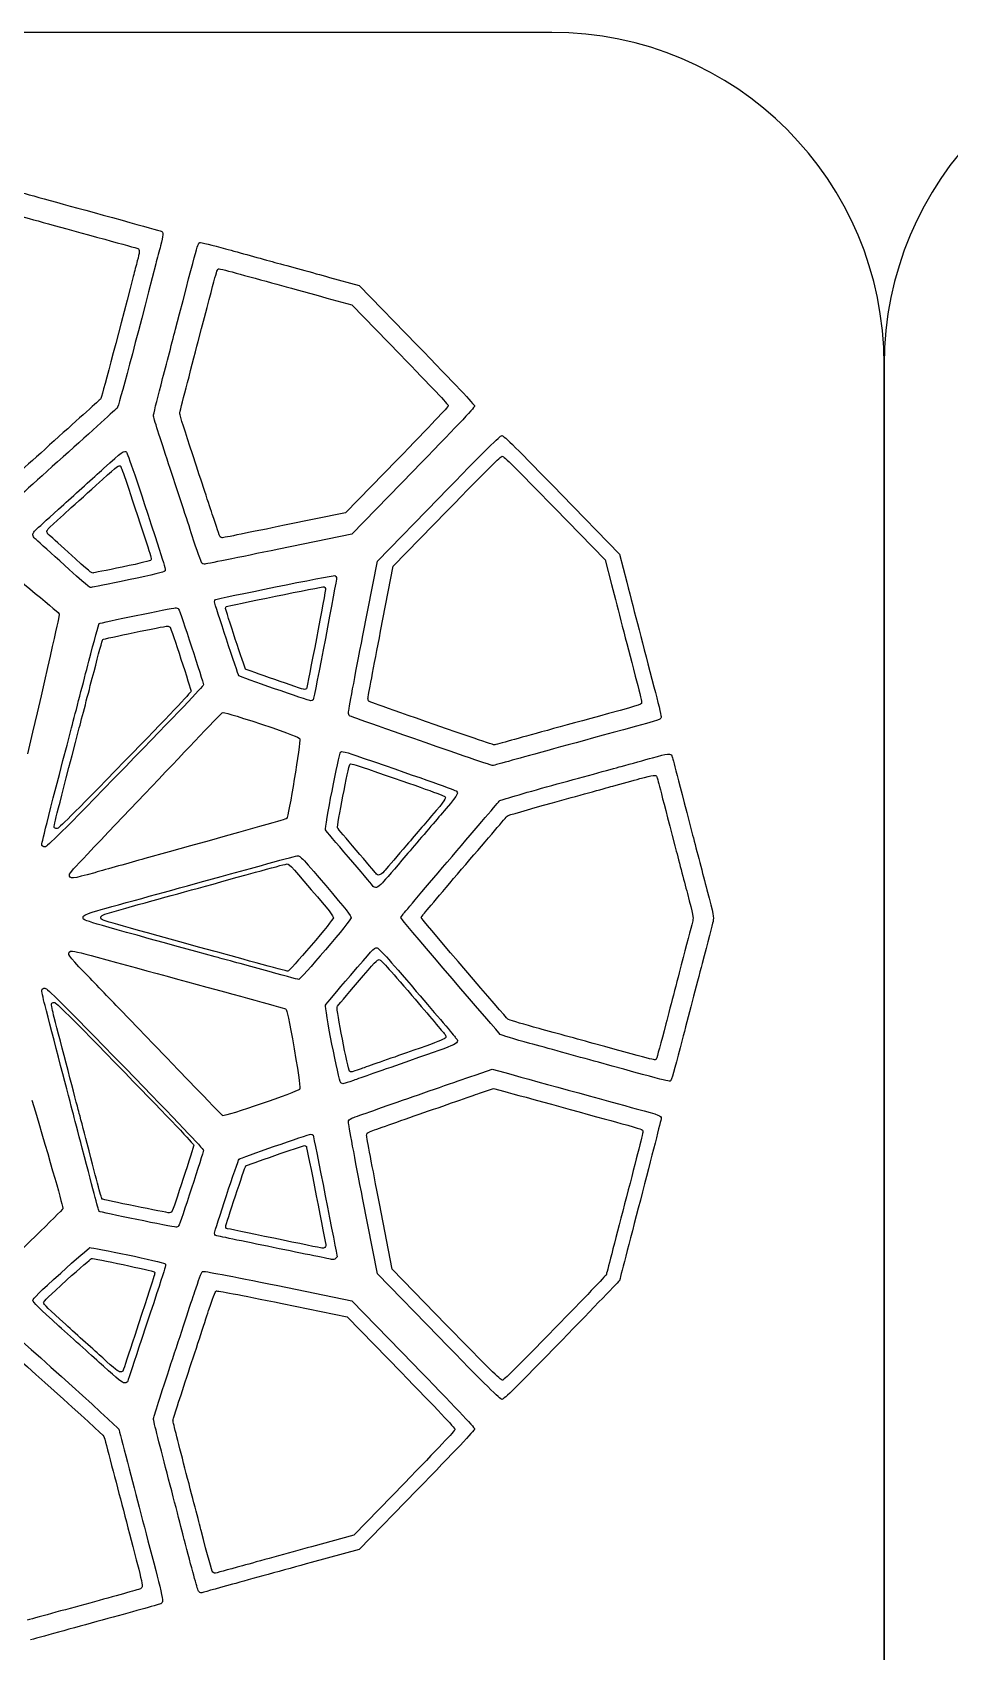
# Model space of a CAD drawing. Extents: x 0 to 3056, y 2 to 1701.
# Drawn here: x 260.9 to 528.6, y 1228.2 to 1700.7 of the extents above; entities that cross this region are included whole.
import ezdxf

# ---------------------------------------------------------------- set-up
doc = ezdxf.new("R2010")
doc.units = 0
doc.layers.add('K0102_Printing_Least_6', color=7, linetype='CONTINUOUS')

msp = doc.modelspace()

# ---------------------------------------------------------------- linework, layer by layer
at = {"layer": 'K0102_Printing_Least_6', "color": 1}
for points in [[(412.53559, 1700.664957), (97.097598, 1700.664957)], [(346.907591, 1623.146959), (354.133591, 1621.150959), (368.225591, 1606.68396)], [(509.507387, 1603.68896), (509.507387, 948.094976)], [(509.507587, 1173.147971), (509.507587, 1603.68896)], [(367.317591, 1575.882961), (352.321591, 1560.494961), (334.507592, 1556.836961)], [(362.568591, 1525.941962), (366.270591, 1544.929961), (381.87059, 1560.954961)], [(413.37659, 1561.849961), (428.071589, 1546.720961), (429.930589, 1539.557962)], [(374.987591, 1441.590964), (374.415591, 1442.382964), (374.993591, 1443.214964)], [(391.39159, 1391.104965), (395.52159, 1392.547965), (398.80059, 1391.643965)], [(381.70459, 1323.589967), (365.952591, 1339.769967), (362.214591, 1358.939966)], [(333.831592, 1329.774967), (352.785591, 1325.900967), (368.539591, 1309.728967)], [(369.503591, 1277.380968), (354.717591, 1262.193968), (342.401591, 1258.814969)]]:
    msp.add_lwpolyline(points, dxfattribs=at)
at = {"layer": 'K0102_Printing_Least_6', "color": 4}
for points in [[(298.335893, 1638.395959)], [(389.99989, 1591.60996)], [(261.066793, 1554.043861)], [(268.693893, 1531.124962)], [(342.855791, 1505.926962)], [(308.315792, 1493.829463)], [(433.433789, 1497.203963)], [(350.867891, 1490.668863)], [(288.078893, 1486.371863)], [(275.878793, 1441.898964)], [(323.713792, 1418.865965)], [(372.980791, 1420.832964)], [(426.148889, 1400.145965)], [(310.828892, 1374.492966)], [(349.863791, 1343.388066)], [(292.808793, 1319.293867)], [(379.449791, 1320.107067)], [(300.683792, 1278.516968)]]:
    msp.add_lwpolyline(points, close=True, dxfattribs=at)
for points in [[(347.648891, 1629.176959), (356.292891, 1626.789959), (373.148891, 1609.48496)], [(372.062891, 1572.641961), (354.124891, 1554.234961), (332.816892, 1549.859961)], [(357.386791, 1524.664962), (361.617791, 1546.367961), (379.449791, 1564.684961)], [(415.46079, 1565.707961), (432.257789, 1548.414961), (434.382789, 1540.227961)], [(369.117891, 1441.473964), (368.460891, 1442.383964), (369.124891, 1443.340964)], [(390.41479, 1396.532065), (395.08979, 1398.165065), (398.80079, 1397.142065)], [(379.449791, 1320.107067), (361.617791, 1338.423067), (357.386791, 1360.122066)], [(332.542792, 1334.977967), (354.124791, 1330.566967), (372.062791, 1312.152967)], [(373.160791, 1275.320968), (356.324791, 1258.027969), (342.300791, 1254.180969)]]:
    msp.add_lwpolyline(points, dxfattribs=at)
at = {"layer": 'K0102_Printing_Least_6', "color": 1}
for points in [[(305.792592, 1596.94296)], [(398.07659, 1576.978961)], [(295.544593, 1546.701961)], [(317.317592, 1532.569962)], [(301.110592, 1527.126962)], [(353.580591, 1487.075963)], [(443.187589, 1483.447963)], [(326.062592, 1455.598964)], [(355.827591, 1423.440964)], [(300.901592, 1356.209966)], [(433.767589, 1358.804966)], [(346.618591, 1346.559966)], [(290.803593, 1320.432967)], [(369.503591, 1277.380968)]]:
    msp.add_lwpolyline(points, close=True, dxfattribs=at)
for points in [[(509.507587, 1603.68896), (509.507587, 1657.414959), (466.257588, 1700.664957), (412.53559, 1700.664957)], [(606.480385, 1700.664957), (552.757386, 1700.664957), (509.507387, 1657.414959), (509.507387, 1603.68896)], [(256.120594, 1647.423959), (260.218593, 1646.292959), (268.802593, 1643.930959), (282.050593, 1640.287959)], [(282.050593, 1640.287959), (287.138593, 1638.886959), (291.482593, 1637.685959), (291.709593, 1637.612959)], [(291.709593, 1637.612959), (292.278593, 1637.436959), (292.234593, 1636.478959), (291.548593, 1633.959959)], [(291.548593, 1633.959959), (291.236593, 1632.808959), (290.704593, 1630.785959), (290.365593, 1629.460959)], [(309.336592, 1610.50896), (314.887592, 1631.777959), (314.812592, 1631.506959), (315.230592, 1631.640959)], [(315.230592, 1631.640959), (315.455592, 1631.715959), (318.306592, 1631.032959), (321.568592, 1630.127959)], [(321.568592, 1630.127959), (324.831592, 1629.223959), (330.238592, 1627.730959), (333.589592, 1626.813959)], [(290.365593, 1629.460959), (285.530593, 1610.66096), (281.032593, 1593.82296), (280.796593, 1593.63296)], [(333.589592, 1626.813959), (336.940592, 1625.892959), (342.932591, 1624.243959), (346.907591, 1623.146959)], [(305.792592, 1596.94296), (306.808592, 1600.83196), (308.401592, 1606.93596), (309.336592, 1610.50896)], [(368.225591, 1606.68396), (377.489591, 1597.16896), (382.31259, 1592.05396), (382.31259, 1591.74096)], [(280.796593, 1593.63296), (280.633593, 1593.49996), (274.561593, 1588.03696), (267.308593, 1581.48896)], [(303.940592, 1589.36396), (303.940592, 1589.64496), (304.773592, 1593.05396), (305.792592, 1596.94296)], [(307.637592, 1577.671961), (305.603592, 1583.82196), (303.940592, 1589.08596), (303.940592, 1589.36396)], [(382.31259, 1591.74096), (382.31259, 1591.43096), (377.195591, 1586.01996), (367.317591, 1575.882961)], [(267.308593, 1581.48896), (260.052593, 1574.941961), (253.797594, 1569.341961), (253.404594, 1569.042961)], [(281.387593, 1570.220961), (285.749593, 1574.167961), (286.232593, 1574.511961), (286.697593, 1574.010961)], [(286.697593, 1574.010961), (286.958593, 1573.730961), (288.933593, 1567.881961), (294.234593, 1551.697961)], [(313.417592, 1560.112961), (312.268592, 1563.616961), (309.668592, 1571.519961), (307.637592, 1577.671961)], [(381.87059, 1560.954961), (394.21159, 1573.629961), (397.59759, 1576.978961), (398.07659, 1576.978961)], [(398.07659, 1576.978961), (398.55159, 1576.978961), (401.74959, 1573.817961), (413.37659, 1561.849961)], [(272.299593, 1562.018961), (275.086593, 1564.526961), (279.175593, 1568.217961), (281.387593, 1570.220961)], [(265.168593, 1555.001961), (265.168593, 1555.588961), (265.318593, 1555.740961), (272.299593, 1562.018961)], [(315.726592, 1553.444961), (315.602592, 1553.607961), (314.563592, 1556.608961), (313.417592, 1560.112961)], [(265.684593, 1554.087961), (265.402593, 1554.312961), (265.168593, 1554.724961), (265.168593, 1555.001961)], [(334.507592, 1556.836961), (324.713592, 1554.828961), (316.530592, 1553.173961), (316.324592, 1553.166961)], [(271.360593, 1549.011961), (268.524593, 1551.580961), (265.970593, 1553.863961), (265.684593, 1554.087961)], [(294.234593, 1551.697961), (295.347593, 1548.300961), (295.698593, 1546.953961), (295.544593, 1546.701961)], [(316.324592, 1553.166961), (316.118592, 1553.156961), (315.847592, 1553.281961), (315.726592, 1553.444961)], [(278.556593, 1542.916961), (278.129593, 1542.892961), (277.950593, 1543.043961), (271.360593, 1549.011961)], [(295.544593, 1546.701961), (295.393593, 1546.454961), (292.960593, 1545.861961), (287.124593, 1544.646961)], [(287.124593, 1544.646961), (282.608593, 1543.707961), (278.753593, 1542.929961), (278.556593, 1542.916961)], [(317.549592, 1533.129962), (317.981592, 1533.402962), (345.752591, 1539.010962), (346.066591, 1538.889962)], [(346.498591, 1538.443962), (346.620591, 1538.120962), (341.156591, 1509.599962), (340.890591, 1509.154962)], [(346.066591, 1538.889962), (346.239591, 1538.821962), (346.431591, 1538.620962), (346.498591, 1538.443962)], [(429.930589, 1539.557962), (431.940589, 1531.802962), (434.032589, 1523.768962), (436.899589, 1512.832962)], [(317.317592, 1532.569962), (317.317592, 1532.796962), (317.420592, 1533.046962), (317.549592, 1533.129962)], [(323.138592, 1514.894962), (322.901592, 1515.137962), (317.317592, 1532.091962), (317.317592, 1532.569962)], [(281.459593, 1523.528962), (281.661593, 1523.733962), (299.451593, 1527.414962), (300.272592, 1527.420962)], [(300.272592, 1527.420962), (300.610592, 1527.424962), (300.984592, 1527.292962), (301.110592, 1527.126962)], [(301.110592, 1527.126962), (301.441592, 1526.682962), (307.244592, 1508.961962), (307.238592, 1508.402962)], [(278.919593, 1514.208962), (280.230593, 1519.247962), (281.372593, 1523.441962), (281.459593, 1523.528962)], [(358.871591, 1506.287962), (358.871591, 1506.656962), (360.535591, 1515.502962), (362.568591, 1525.941962)], [(274.629593, 1497.755963), (275.675593, 1501.768962), (277.609593, 1509.173962), (278.919593, 1514.208962)], [(340.345591, 1508.917962), (339.880592, 1508.917962), (323.375592, 1514.650962), (323.138592, 1514.894962)], [(436.899589, 1512.832962), (437.900589, 1509.001962), (438.720589, 1505.593962), (438.720589, 1505.256962)], [(307.238592, 1508.402962), (307.235592, 1508.091962), (300.507592, 1501.016962), (287.954593, 1488.125963)], [(340.890591, 1509.154962), (340.813591, 1509.026962), (340.566591, 1508.917962), (340.345591, 1508.917962)], [(359.137591, 1505.453962), (358.990591, 1505.546962), (358.871591, 1505.922962), (358.871591, 1506.287962)], [(388.40859, 1495.191963), (368.843591, 1501.981962), (359.376591, 1505.300962), (359.137591, 1505.453962)], [(438.720589, 1505.256962), (438.720589, 1504.507962), (439.403589, 1504.743962), (429.100589, 1501.916962)], [(267.300593, 1468.702963), (267.170593, 1469.044963), (268.369593, 1473.797963), (274.629593, 1497.755963)], [(429.100589, 1501.916962), (414.53559, 1497.922963), (405.48259, 1495.426963), (400.72259, 1494.098963)], [(395.74559, 1492.768963), (395.58459, 1492.755963), (392.28359, 1493.848963), (388.40859, 1495.191963)], [(400.72259, 1494.098963), (398.14159, 1493.376963), (395.90359, 1492.778963), (395.74559, 1492.768963)], [(287.954593, 1488.125963), (272.120593, 1471.861963), (268.564593, 1468.321963), (268.058593, 1468.321963)], [(349.994591, 1468.521963), (349.758591, 1468.952963), (353.174591, 1486.624963), (353.580591, 1487.075963)], [(353.580591, 1487.075963), (353.851591, 1487.375963), (354.518591, 1487.199963), (358.998591, 1485.661963)], [(358.998591, 1485.661963), (373.874591, 1480.539963), (380.99159, 1478.000963), (381.27759, 1477.720963)], [(438.253589, 1482.925963), (442.074589, 1483.991963), (442.997589, 1484.090963), (443.187589, 1483.447963)], [(412.74159, 1475.895963), (419.90459, 1477.864963), (427.809589, 1480.037963), (430.306589, 1480.723963)], [(430.306589, 1480.723963), (432.806589, 1481.409963), (436.382589, 1482.401963), (438.253589, 1482.925963)], [(443.187589, 1483.447963), (443.310589, 1483.043963), (444.019589, 1480.326963), (448.455589, 1463.319963)], [(381.27759, 1477.720963), (381.78559, 1477.221963), (381.43859, 1476.707963), (377.450591, 1472.059963)], [(399.47659, 1472.002963), (399.60559, 1472.175963), (405.57559, 1473.928963), (412.74159, 1475.895963)], [(377.450591, 1472.059963), (375.425591, 1469.702963), (371.696591, 1465.341963), (369.161591, 1462.371963)], [(387.40659, 1457.867964), (393.91359, 1465.471963), (399.34359, 1471.833963), (399.47659, 1472.002963)], [(268.058593, 1468.321963), (267.710593, 1468.321963), (267.379593, 1468.487963), (267.300593, 1468.702963)], [(355.454591, 1462.033963), (352.552591, 1465.421963), (350.093591, 1468.342963), (349.994591, 1468.521963)], [(361.146591, 1455.321964), (360.920591, 1455.624964), (358.359591, 1458.646964), (355.454591, 1462.033963)], [(369.161591, 1462.371963), (366.629591, 1459.403964), (364.112591, 1456.477964), (363.570591, 1455.871964)], [(448.455589, 1463.319963), (449.450589, 1459.505964), (451.080589, 1453.262964), (452.079589, 1449.449964)], [(291.831593, 1446.170964), (302.494592, 1449.096964), (311.111592, 1451.469964), (326.062592, 1455.598964)], [(326.062592, 1455.598964), (330.544592, 1456.839964), (334.578592, 1457.910964), (335.026592, 1457.985964)], [(335.026592, 1457.985964), (335.836592, 1458.121964), (335.860592, 1458.097964), (342.342591, 1450.503964)], [(363.570591, 1455.871964), (362.453591, 1454.626964), (361.782591, 1454.472964), (361.146591, 1455.321964)], [(374.993591, 1443.214964), (375.313591, 1443.668964), (380.89959, 1450.264964), (387.40659, 1457.867964)], [(342.342591, 1450.503964), (347.495591, 1444.468964), (348.827591, 1442.766964), (348.770591, 1442.305964)], [(281.023593, 1441.959964), (280.471593, 1443.008964), (280.860593, 1443.159964), (291.831593, 1446.170964)], [(452.079589, 1449.449964), (453.763589, 1443.023964), (453.875589, 1442.432964), (453.640589, 1441.410964)], [(314.308592, 1432.463964), (287.068593, 1439.895964), (281.230593, 1441.562964), (281.023593, 1441.959964)], [(348.770591, 1442.305964), (348.722591, 1441.966964), (346.054591, 1438.640964), (342.271591, 1434.217964)], [(399.66259, 1412.733965), (399.15459, 1413.168965), (375.714591, 1440.575964), (374.987591, 1441.590964)], [(453.640589, 1441.410964), (453.498589, 1440.802964), (452.255589, 1435.997964), (450.873589, 1430.732964)], [(326.201592, 1429.189964), (321.248592, 1430.555964), (315.898592, 1432.029964), (314.308592, 1432.463964)], [(342.271591, 1434.217964), (338.741592, 1430.087964), (335.704592, 1426.707964), (335.527592, 1426.707964)], [(335.527592, 1426.707964), (335.351592, 1426.707964), (331.154592, 1427.825964), (326.201592, 1429.189964)], [(355.827591, 1423.440964), (360.893591, 1429.373964), (361.660591, 1430.179964), (362.179591, 1430.118964)], [(362.179591, 1430.118964), (362.643591, 1430.067964), (364.716591, 1427.777964), (371.717591, 1419.594965)], [(450.873589, 1430.732964), (449.491589, 1425.466964), (447.212589, 1416.741965), (445.813589, 1411.341965)], [(349.862591, 1416.321965), (349.975591, 1416.524965), (352.658591, 1419.726965), (355.827591, 1423.440964)], [(266.519593, 1417.231965), (266.600593, 1417.447965), (266.949593, 1417.619965), (267.306593, 1417.619965)], [(267.306593, 1417.619965), (267.829593, 1417.619965), (271.545593, 1413.925965), (287.977593, 1397.048965)], [(371.717591, 1419.594965), (376.634591, 1413.841965), (380.90059, 1408.828965), (381.19659, 1408.450965)], [(267.320593, 1413.189965), (266.800593, 1415.197965), (266.439593, 1417.018965), (266.519593, 1417.231965)], [(274.472593, 1385.796965), (273.904593, 1387.926965), (269.078593, 1406.429965), (267.320593, 1413.189965)], [(353.503591, 1397.598965), (353.032591, 1397.987965), (349.572591, 1415.786965), (349.862591, 1416.321965)], [(407.17159, 1410.447965), (403.25259, 1411.525965), (399.87359, 1412.553965), (399.66259, 1412.733965)], [(381.19659, 1408.450965), (382.25759, 1407.099965), (382.38359, 1407.164965), (370.095591, 1402.889965)], [(424.570589, 1405.660965), (418.91959, 1407.215965), (411.08759, 1409.371965), (407.17159, 1410.447965)], [(445.813589, 1411.341965), (444.410589, 1405.938965), (443.161589, 1401.384965), (443.031589, 1401.213965)], [(443.031589, 1401.213965), (442.593589, 1400.640965), (444.251589, 1400.242965), (424.570589, 1405.660965)], [(370.095591, 1402.889965), (363.924591, 1400.741965), (357.852591, 1398.613965), (356.604591, 1398.161965)], [(287.977593, 1397.048965), (301.142592, 1383.529965), (308.008592, 1376.301966), (308.015592, 1375.975966)], [(356.604591, 1398.161965), (353.992591, 1397.214965), (353.973591, 1397.211965), (353.503591, 1397.598965)], [(373.774591, 1384.976965), (381.19059, 1387.553965), (389.12059, 1390.310965), (391.39159, 1391.104965)], [(398.80059, 1391.643965), (402.84059, 1390.524965), (427.042589, 1383.871965), (432.673589, 1382.329965)], [(276.903593, 1376.470966), (275.875593, 1380.437965), (274.777593, 1384.633965), (274.472593, 1385.796965)], [(359.384591, 1379.903966), (359.881591, 1380.117965), (366.359591, 1382.401965), (373.774591, 1384.976965)], [(358.480591, 1378.812966), (358.480591, 1379.389966), (358.646591, 1379.585966), (359.384591, 1379.903966)], [(432.673589, 1382.329965), (438.926589, 1380.617965), (439.109589, 1380.548965), (439.109589, 1379.865966)], [(439.109589, 1379.865966), (439.109589, 1379.543966), (436.707589, 1370.068966), (433.767589, 1358.804966)], [(281.248593, 1360.237966), (281.121593, 1360.371966), (280.065593, 1364.320966), (276.903593, 1376.470966)], [(308.015592, 1375.975966), (308.015592, 1375.394966), (301.992592, 1356.976966), (301.647592, 1356.518966)], [(323.198592, 1369.891966), (323.460592, 1370.162966), (339.806592, 1375.826966), (340.327591, 1375.826966)], [(340.327591, 1375.826966), (340.554591, 1375.826966), (340.806591, 1375.718966), (340.890591, 1375.581966)], [(340.890591, 1375.581966), (340.995591, 1375.405966), (346.618591, 1346.920966), (346.618591, 1346.559966)], [(362.214591, 1358.939966), (360.161591, 1369.485966), (358.480591, 1378.426966), (358.480591, 1378.812966)], [(317.369592, 1352.250966), (317.369592, 1352.780966), (322.932592, 1369.619966), (323.198592, 1369.891966)], [(300.901592, 1356.209966), (300.237592, 1356.212966), (281.414593, 1360.072966), (281.248593, 1360.237966)], [(301.647592, 1356.518966), (301.521592, 1356.346966), (301.183592, 1356.209966), (300.901592, 1356.209966)], [(433.767589, 1358.804966), (430.830589, 1347.544966), (428.425589, 1338.247967), (428.425589, 1338.151967)], [(317.583592, 1351.686966), (317.466592, 1351.763966), (317.369592, 1352.016966), (317.369592, 1352.250966)], [(331.362592, 1348.790966), (323.901592, 1350.309966), (317.702592, 1351.614966), (317.583592, 1351.686966)], [(345.419591, 1345.907966), (345.151591, 1345.974966), (338.824592, 1347.272966), (331.362592, 1348.790966)], [(346.618591, 1346.559966), (346.618591, 1346.534966), (346.458591, 1346.351966), (346.263591, 1346.153966)], [(271.009593, 1336.657967), (274.758593, 1340.033966), (277.966593, 1342.829966), (278.143593, 1342.868966)], [(278.143593, 1342.868966), (278.755593, 1343.012966), (296.107593, 1339.329967), (296.454593, 1338.982967)], [(346.263591, 1346.153966), (346.058591, 1345.942966), (345.704591, 1345.840966), (345.419591, 1345.907966)], [(296.454593, 1338.982967), (296.833593, 1338.606967), (297.283593, 1340.076966), (290.803593, 1320.432967)], [(428.425589, 1338.151967), (428.425589, 1338.051967), (421.730589, 1331.094967), (413.55259, 1322.688967)], [(264.199593, 1329.982967), (264.199593, 1330.391967), (265.833593, 1331.992967), (271.009593, 1336.657967)], [(312.565592, 1328.257967), (313.456592, 1330.974967), (314.342592, 1333.300967), (314.534592, 1333.424967)], [(314.534592, 1333.424967), (314.764592, 1333.575967), (321.306592, 1332.336967), (333.831592, 1329.774967)], [(270.573593, 1323.696967), (265.738593, 1328.054967), (264.199593, 1329.572967), (264.199593, 1329.982967)], [(306.455592, 1309.704967), (308.925592, 1317.189967), (311.673592, 1325.540967), (312.565592, 1328.257967)], [(281.463593, 1313.868967), (278.981593, 1316.114967), (274.080593, 1320.533967), (270.573593, 1323.696967)], [(398.06859, 1307.407967), (397.58559, 1307.407967), (394.19359, 1310.761967), (381.70459, 1323.589967)], [(290.803593, 1320.432967), (289.065593, 1315.161967), (287.552593, 1310.610967), (287.447593, 1310.316967)], [(413.55259, 1322.688967), (401.77159, 1310.582967), (398.55159, 1307.407967), (398.06859, 1307.407967)], [(252.587594, 1317.248967), (253.023594, 1317.248967), (281.591593, 1291.558968), (281.829593, 1290.952968)], [(286.612593, 1309.785967), (286.115593, 1309.789967), (284.972593, 1310.696967), (281.463593, 1313.868967)], [(287.447593, 1310.316967), (287.306593, 1309.939967), (287.064593, 1309.782967), (286.612593, 1309.785967)], [(301.960592, 1295.587968), (301.960592, 1295.865968), (303.981592, 1302.215967), (306.455592, 1309.704967)], [(368.539591, 1309.728967), (378.913591, 1299.079968), (384.29259, 1293.392968), (384.29259, 1293.062968)], [(305.851592, 1280.187968), (303.711592, 1288.379968), (301.960592, 1295.309968), (301.960592, 1295.587968)], [(281.829593, 1290.952968), (281.918593, 1290.724968), (282.926593, 1286.936968), (284.068593, 1282.536968)], [(384.29259, 1293.062968), (384.29259, 1292.736968), (379.233591, 1287.367968), (369.503591, 1277.380968)], [(284.068593, 1282.536968), (286.357593, 1273.707968), (288.472593, 1265.593968), (291.248593, 1254.989969)], [(310.184592, 1263.555968), (309.940592, 1264.509968), (307.989592, 1271.995968), (305.851592, 1280.187968)], [(313.566592, 1251.383969), (313.327592, 1251.682969), (312.122592, 1256.018969), (310.184592, 1263.555968)], [(342.401591, 1258.814969), (335.629592, 1256.951969), (326.558592, 1254.447969), (322.243592, 1253.246969)], [(291.248593, 1254.989969), (292.256593, 1251.144969), (293.047593, 1247.720969), (293.006593, 1247.379969)], [(322.243592, 1253.246969), (317.927592, 1252.046969), (314.273592, 1251.054969), (314.122592, 1251.047969)], [(293.006593, 1247.379969), (292.965593, 1247.039969), (292.770593, 1246.671969), (292.573593, 1246.559969)], [(314.122592, 1251.047969), (313.975592, 1251.040969), (313.725592, 1251.191969), (313.566592, 1251.383969)], [(279.030593, 1242.751969), (271.778593, 1240.768969), (262.932593, 1238.339969), (259.372594, 1237.348969)], [(292.573593, 1246.559969), (292.375593, 1246.446969), (286.282593, 1244.733969), (279.030593, 1242.751969)]]:
    msp.add_open_spline(points, degree=3, dxfattribs=at)
at = {"layer": 'K0102_Printing_Least_6', "color": 4}
for points in [[(256.738894, 1654.203959), (261.550893, 1652.875959), (271.628893, 1650.102959), (287.183893, 1645.824959)], [(287.183893, 1645.824959), (293.156893, 1644.180959), (298.257893, 1642.770959), (298.523893, 1642.684959)], [(298.523893, 1642.684959), (299.191893, 1642.477959), (299.140893, 1641.352959), (298.335893, 1638.395959)], [(302.707892, 1614.05996), (309.347892, 1639.500959), (309.257892, 1639.176959), (309.757892, 1639.336959)], [(298.335893, 1638.395959), (297.968893, 1637.043959), (297.343893, 1634.668959), (296.945893, 1633.113959)], [(309.757892, 1639.336959), (310.027892, 1639.426959), (313.437892, 1638.609959), (317.339892, 1637.527959)], [(317.339892, 1637.527959), (321.242892, 1636.445959), (327.710892, 1634.660959), (331.718892, 1633.563959)], [(296.945893, 1633.113959), (291.269893, 1611.03996), (285.988893, 1591.27096), (285.710893, 1591.04796)], [(331.718892, 1633.563959), (335.726892, 1632.461959), (342.894891, 1630.488959), (347.648891, 1629.176959)], [(298.468893, 1597.83296), (299.683893, 1602.48496), (301.589892, 1609.78596), (302.707892, 1614.05996)], [(373.148891, 1609.48496), (384.23089, 1598.10296), (389.99989, 1591.98496), (389.99989, 1591.60996)], [(296.253893, 1588.76696), (296.253893, 1589.10296), (297.249893, 1593.18096), (298.468893, 1597.83296)], [(285.710893, 1591.04796), (285.519893, 1590.89196), (278.390893, 1584.47796), (269.874893, 1576.789961)], [(300.675892, 1574.781961), (298.242893, 1582.13796), (296.253893, 1588.43496), (296.253893, 1588.76696)], [(389.99989, 1591.60996), (389.99989, 1591.23896), (383.87889, 1584.76696), (372.062891, 1572.641961)], [(379.449791, 1564.684961), (393.55479, 1579.172961), (397.42579, 1583.00096), (397.97279, 1583.00096)], [(397.97279, 1583.00096), (398.51579, 1583.00096), (402.17179, 1579.387961), (415.46079, 1565.707961)], [(281.660793, 1573.367861), (287.199793, 1578.379861), (287.812793, 1578.816861), (288.402793, 1578.180861)], [(288.402793, 1578.180861), (288.734793, 1577.824861), (291.242793, 1570.398861), (297.972793, 1549.848861)], [(269.874893, 1576.789961), (261.355893, 1569.102961), (254.011894, 1562.527961), (253.550894, 1562.176961)], [(270.121793, 1562.953861), (273.660793, 1566.137861), (278.851793, 1570.824861), (281.660793, 1573.367861)], [(307.589892, 1553.777961), (306.214892, 1557.969961), (303.105892, 1567.422961), (300.675892, 1574.781961)], [(261.066793, 1554.043861), (261.066793, 1554.789861), (261.257793, 1554.981861), (270.121793, 1562.953861)], [(261.722793, 1552.883861), (261.363793, 1553.168861), (261.066793, 1553.691861), (261.066793, 1554.043861)], [(268.929793, 1546.438861), (265.328793, 1549.699861), (262.085793, 1552.598861), (261.722793, 1552.883861)], [(297.972793, 1549.848861), (299.386793, 1545.535861), (299.832793, 1543.824861), (299.636793, 1543.504861)], [(310.351892, 1545.801961), (310.203892, 1545.996961), (308.960892, 1549.586961), (307.589892, 1553.777961)], [(332.816892, 1549.859961), (321.101892, 1547.457961), (311.312892, 1545.477961), (311.066892, 1545.469961)], [(251.287894, 1545.350961), (252.115894, 1544.920961), (268.364893, 1531.632962), (268.693893, 1531.124962)], [(278.066793, 1538.699862), (277.523793, 1538.668862), (277.296793, 1538.859862), (268.929793, 1546.438861)], [(311.066892, 1545.469961), (310.820892, 1545.457961), (310.496892, 1545.606961), (310.351892, 1545.801961)], [(288.945793, 1540.895861), (283.210793, 1539.703862), (278.316793, 1538.715862), (278.066793, 1538.699862)], [(299.636793, 1543.504861), (299.445793, 1543.191861), (296.355793, 1542.438861), (288.945793, 1540.895861)], [(314.406792, 1535.148962), (314.933792, 1535.481962), (348.781791, 1542.316961), (349.164791, 1542.168961)], [(349.691791, 1541.625961), (349.839791, 1541.231961), (343.179791, 1506.469962), (342.855791, 1505.926962)], [(349.164791, 1542.168961), (349.374791, 1542.086961), (349.609791, 1541.840961), (349.691791, 1541.625961)], [(434.382789, 1540.227961), (436.679789, 1531.363962), (439.070789, 1522.180962), (442.347789, 1509.680962)], [(268.693893, 1531.124962), (268.914893, 1530.779962), (267.767893, 1525.660962), (259.522894, 1490.172963)], [(280.414893, 1528.145862), (280.652893, 1528.387862), (301.644892, 1532.731862), (302.613892, 1532.738862)], [(302.613892, 1532.738862), (303.011892, 1532.742862), (303.453892, 1532.586862), (303.601892, 1532.391862)], [(303.601892, 1532.391862), (303.992892, 1531.867862), (310.839892, 1510.957862), (310.832892, 1510.297862)], [(314.124792, 1534.465962), (314.124792, 1534.742962), (314.249792, 1535.047962), (314.406792, 1535.148962)], [(321.218792, 1512.922962), (320.929792, 1513.219962), (314.124792, 1533.883962), (314.124792, 1534.465962)], [(277.417893, 1517.148862), (278.964893, 1523.094862), (280.312893, 1528.043862), (280.414893, 1528.145862)], [(353.160791, 1502.199962), (353.160791, 1502.621962), (355.062791, 1512.731962), (357.386791, 1524.664962)], [(272.355893, 1497.734863), (273.589893, 1502.469862), (275.871893, 1511.207862), (277.417893, 1517.148862)], [(342.191791, 1505.637962), (341.624791, 1505.637962), (321.507792, 1512.625962), (321.218792, 1512.922962)], [(310.832892, 1510.297862), (310.828892, 1509.930862), (302.890892, 1501.582862), (288.078893, 1486.371863)], [(442.347789, 1509.680962), (443.492789, 1505.301962), (444.429789, 1501.406962), (444.429789, 1501.020962)], [(342.855791, 1505.926962), (342.761791, 1505.770962), (342.460791, 1505.637962), (342.191791, 1505.637962)], [(263.707893, 1463.453863), (263.554893, 1463.856863), (264.968893, 1469.465863), (272.355893, 1497.734863)], [(308.315792, 1493.829463), (312.469792, 1498.216463), (316.090792, 1501.951462), (316.357792, 1502.129462)], [(316.357792, 1502.129462), (316.721792, 1502.371462), (319.599792, 1501.535462), (327.760792, 1498.805463)], [(327.760792, 1498.805463), (336.591792, 1495.849463), (338.725792, 1495.035463), (338.955792, 1494.517463)], [(353.464791, 1501.246962), (353.296791, 1501.352962), (353.160791, 1501.781962), (353.160791, 1502.199962)], [(386.92179, 1489.516963), (364.558791, 1497.277963), (353.738791, 1501.070962), (353.464791, 1501.246962)], [(444.429789, 1501.020962), (444.429789, 1500.164962), (445.210789, 1500.434962), (433.433789, 1497.203963)], [(276.993793, 1460.907463), (287.302793, 1471.714463), (300.861792, 1485.968463), (308.315792, 1493.829463)], [(338.955792, 1494.517463), (339.304792, 1493.724463), (335.651792, 1471.591463), (335.118792, 1471.271463)], [(433.433789, 1497.203963), (416.78579, 1492.637963), (406.43779, 1489.785963), (400.99679, 1488.266963)], [(346.480891, 1467.969863), (346.191891, 1468.496863), (350.371891, 1490.117863), (350.867891, 1490.668863)], [(350.867891, 1490.668863), (351.199891, 1491.035863), (352.015891, 1490.820863), (357.496891, 1488.938863)], [(357.496891, 1488.938863), (375.695891, 1482.672863), (384.40289, 1479.566863), (384.75389, 1479.223863)], [(395.30879, 1486.746963), (395.12479, 1486.731963), (391.35179, 1487.981963), (386.92179, 1489.516963)], [(432.746889, 1486.484963), (435.621889, 1487.273963), (439.734889, 1488.414963), (441.886889, 1489.016963)], [(441.886889, 1489.016963), (446.281889, 1490.242963), (447.343889, 1490.356963), (447.562889, 1489.617963)], [(447.562889, 1489.617963), (447.703889, 1489.152963), (448.519889, 1486.027963), (453.621889, 1466.465963)], [(288.078893, 1486.371863), (269.394893, 1467.180863), (265.199893, 1463.004863), (264.601893, 1463.004863)], [(400.99679, 1488.266963), (398.04679, 1487.441963), (395.48879, 1486.758963), (395.30879, 1486.746963)], [(412.54289, 1480.930963), (420.781889, 1483.195963), (429.874889, 1485.695963), (432.746889, 1486.484963)], [(384.75389, 1479.223863), (385.37489, 1478.613863), (384.94989, 1477.984863), (380.07089, 1472.297863)], [(397.28589, 1476.453963), (397.43389, 1476.652963), (404.30089, 1478.668963), (412.54289, 1480.930963)], [(383.40289, 1460.195963), (390.88689, 1468.941963), (397.13289, 1476.258963), (397.28589, 1476.453963)], [(335.118792, 1471.271463), (334.673792, 1471.003463), (334.076792, 1470.836463), (293.774793, 1459.584464)], [(380.07089, 1472.297863), (377.593891, 1469.414863), (373.031891, 1464.078863), (369.929891, 1460.445863)], [(353.160891, 1460.031863), (349.609891, 1464.176863), (346.601891, 1467.750863), (346.480891, 1467.969863)], [(453.621889, 1466.465963), (454.765889, 1462.078963), (456.640889, 1454.898964), (457.789889, 1450.512964)], [(264.601893, 1463.004863), (264.191893, 1463.004863), (263.800893, 1463.199863), (263.707893, 1463.453863)], [(271.732793, 1454.829464), (271.714793, 1455.206464), (273.298793, 1457.037464), (276.993793, 1460.907463)], [(327.773792, 1457.613964), (332.937792, 1459.043964), (337.585792, 1460.277963), (338.101792, 1460.363963)], [(338.101792, 1460.363963), (339.035792, 1460.520963), (339.062792, 1460.492963), (346.531791, 1451.742964)], [(360.124891, 1451.820864), (359.847891, 1452.191864), (356.714891, 1455.887864), (353.160891, 1460.031863)], [(369.929891, 1460.445863), (366.832891, 1456.813864), (363.753891, 1453.234864), (363.089891, 1452.492864)], [(369.124891, 1443.340964), (369.492891, 1443.863964), (375.917891, 1451.449964), (383.40289, 1460.195963)], [(279.141793, 1455.481464), (272.524793, 1453.615464), (271.785793, 1453.548464), (271.732793, 1454.829464)], [(293.774793, 1459.584464), (289.243793, 1458.319464), (282.657793, 1456.472464), (279.141793, 1455.481464)], [(288.332793, 1446.750964), (300.617792, 1450.121964), (310.546792, 1452.856964), (327.773792, 1457.613964)], [(346.531791, 1451.742964), (352.468791, 1444.789964), (354.003791, 1442.828964), (353.937791, 1442.297964)], [(363.089891, 1452.492864), (361.722891, 1450.969864), (360.902891, 1450.781864), (360.124891, 1451.820864)], [(457.789889, 1450.512964), (459.726889, 1443.121964), (459.855889, 1442.441964), (459.585889, 1441.266964)], [(275.878793, 1441.898964), (275.242793, 1443.106964), (275.691793, 1443.281964), (288.332793, 1446.750964)], [(314.230792, 1430.957964), (282.843793, 1439.520964), (276.117793, 1441.441964), (275.878793, 1441.898964)], [(353.937791, 1442.297964), (353.882791, 1441.906964), (350.808791, 1438.074964), (346.449791, 1432.977964)], [(397.49989, 1408.281965), (396.91489, 1408.781965), (369.953891, 1440.305964), (369.117891, 1441.473964)], [(459.585889, 1441.266964), (459.421889, 1440.566964), (457.992889, 1435.039964), (456.402889, 1428.984964)], [(276.116793, 1426.365964), (271.336793, 1431.306964), (270.927793, 1431.925964), (272.029793, 1432.579964)], [(272.029793, 1432.579964), (272.352793, 1432.774964), (274.716793, 1432.248964), (279.875793, 1430.830964)], [(346.449791, 1432.977964), (342.382791, 1428.219964), (338.882792, 1424.324964), (338.679792, 1424.324964)], [(353.730791, 1425.492964), (359.867791, 1432.680964), (360.796791, 1433.656964), (361.425791, 1433.582964)], [(361.425791, 1433.582964), (361.988791, 1433.520964), (364.499791, 1430.746964), (372.980791, 1420.832964)], [(279.875793, 1430.830964), (294.278793, 1426.878964), (313.257792, 1421.700964), (323.713792, 1418.865965)], [(327.933792, 1427.184964), (322.226792, 1428.758964), (316.062792, 1430.457964), (314.230792, 1430.957964)], [(338.679792, 1424.324964), (338.476792, 1424.324964), (333.640792, 1425.613964), (327.933792, 1427.184964)], [(456.402889, 1428.984964), (454.812889, 1422.926964), (452.191889, 1412.891965), (450.582889, 1406.680965)], [(286.668793, 1415.427965), (283.406793, 1418.817965), (278.656793, 1423.740964), (276.116793, 1426.365964)], [(346.503791, 1416.867965), (346.640791, 1417.113965), (349.890791, 1420.992964), (353.730791, 1425.492964)], [(264.617893, 1416.750965), (264.027893, 1419.031965), (263.617893, 1421.098964), (263.707893, 1421.340964)], [(263.707893, 1421.340964), (263.800893, 1421.586964), (264.195893, 1421.781964), (264.601893, 1421.781964)], [(264.601893, 1421.781964), (265.195893, 1421.781964), (269.414893, 1417.586965), (288.074893, 1398.422965)], [(323.713792, 1418.865965), (329.545792, 1417.288965), (334.551792, 1415.871965), (334.834792, 1415.721965)], [(372.980791, 1420.832964), (378.937791, 1413.863965), (384.10579, 1407.789965), (384.46479, 1407.332965)], [(272.738893, 1385.645965), (272.093893, 1388.063965), (266.613893, 1409.074965), (264.617893, 1416.750965)], [(316.562792, 1384.570965), (316.116792, 1384.835965), (315.686792, 1385.281965), (286.668793, 1415.427965)], [(334.834792, 1415.721965), (335.220792, 1415.515965), (335.848792, 1412.585965), (337.315792, 1404.105965)], [(350.914791, 1394.184965), (350.343791, 1394.656965), (346.152791, 1416.219965), (346.503791, 1416.867965)], [(406.13689, 1405.652965), (401.62889, 1406.891965), (397.74289, 1408.074965), (397.49989, 1408.281965)], [(337.315792, 1404.105965), (338.900792, 1394.929965), (339.195792, 1392.664965), (338.848792, 1392.216965)], [(384.46479, 1407.332965), (385.74979, 1405.695965), (385.90279, 1405.773965), (371.015791, 1400.594965)], [(426.148889, 1400.145965), (419.64889, 1401.934965), (410.64089, 1404.414965), (406.13689, 1405.652965)], [(450.582889, 1406.680965), (448.968889, 1400.465965), (447.531889, 1395.227965), (447.382889, 1395.031965)], [(371.015791, 1400.594965), (363.539791, 1397.992965), (356.183791, 1395.414965), (354.671791, 1394.867965)], [(447.382889, 1395.031965), (446.878889, 1394.371965), (448.785889, 1393.914965), (426.148889, 1400.145965)], [(288.074893, 1398.422965), (303.023892, 1383.070965), (310.820892, 1374.863966), (310.828892, 1374.492966)], [(354.671791, 1394.867965), (351.507791, 1393.719965), (351.484791, 1393.715965), (350.914791, 1394.184965)], [(370.472791, 1389.595065), (378.867791, 1392.513065), (387.84379, 1395.634065), (390.41479, 1396.532065)], [(398.80079, 1397.142065), (403.37479, 1395.876065), (430.769789, 1388.345065), (437.144789, 1386.599065)], [(260.794593, 1389.132465), (266.374593, 1370.344466), (269.985593, 1357.689466), (269.840593, 1357.412466)], [(338.848792, 1392.216965), (338.316792, 1391.532965), (317.097792, 1384.253965), (316.562792, 1384.570965)], [(354.183791, 1383.853065), (354.746791, 1384.095065), (362.078791, 1386.681065), (370.472791, 1389.595065)], [(275.499893, 1375.055966), (274.332893, 1379.559966), (273.085893, 1384.324965), (272.738893, 1385.645965)], [(437.144789, 1386.599065), (444.222789, 1384.661065), (444.429789, 1384.583065), (444.429789, 1383.810065)], [(353.160791, 1382.618065), (353.160791, 1383.271065), (353.347791, 1383.493065), (354.183791, 1383.853065)], [(357.386791, 1360.122066), (355.062791, 1372.060066), (353.160791, 1382.181065), (353.160791, 1382.618065)], [(444.429789, 1383.810065), (444.429789, 1383.446065), (441.710789, 1372.720066), (438.382789, 1359.970066)], [(280.433893, 1356.621966), (280.289893, 1356.773966), (279.089893, 1361.258966), (275.499893, 1375.055966)], [(321.246792, 1371.896066), (321.566792, 1372.228066), (341.539791, 1379.149066), (342.175791, 1379.149066)], [(342.175791, 1379.149066), (342.453791, 1379.149066), (342.761791, 1379.017066), (342.863791, 1378.849066)], [(342.863791, 1378.849066), (342.992791, 1378.634066), (349.863791, 1343.829066), (349.863791, 1343.388066)], [(310.828892, 1374.492966), (310.828892, 1373.832966), (303.988892, 1352.918966), (303.597892, 1352.398966)], [(314.124792, 1350.341066), (314.124792, 1350.989066), (320.921792, 1371.564066), (321.246792, 1371.896066)], [(269.840593, 1357.412466), (269.578593, 1356.914466), (254.189594, 1341.923466), (253.320594, 1341.320466)], [(302.749892, 1352.047966), (301.996892, 1352.051966), (280.621893, 1356.434966), (280.433893, 1356.621966)], [(438.382789, 1359.970066), (435.058789, 1347.224066), (432.335789, 1336.700067), (432.335789, 1336.591067)], [(303.597892, 1352.398966), (303.453892, 1352.203966), (303.070892, 1352.047966), (302.749892, 1352.047966)], [(314.386792, 1349.653066), (314.242792, 1349.747066), (314.124792, 1350.056066), (314.124792, 1350.341066)], [(331.222792, 1346.114066), (322.105792, 1347.970066), (314.531792, 1349.564066), (314.386792, 1349.653066)], [(269.191793, 1338.652867), (273.664793, 1342.680866), (277.492793, 1346.016866), (277.703793, 1346.063866)], [(277.703793, 1346.063866), (278.433793, 1346.234866), (299.136793, 1341.840866), (299.550793, 1341.426866)], [(299.550793, 1341.426866), (300.003792, 1340.977866), (300.539792, 1342.731866), (292.808793, 1319.293867)], [(348.398791, 1342.591066), (348.070791, 1342.673066), (340.339791, 1344.259066), (331.222792, 1346.114066)], [(349.429791, 1342.892066), (349.179791, 1342.634066), (348.746791, 1342.509066), (348.398791, 1342.591066)], [(349.863791, 1343.388066), (349.863791, 1343.357066), (349.667791, 1343.134066), (349.429791, 1342.892066)], [(261.066793, 1330.688867), (261.066793, 1331.176867), (263.015793, 1333.086867), (269.191793, 1338.652867)], [(308.328792, 1333.250967), (309.343792, 1336.344967), (310.351792, 1338.992967), (310.570792, 1339.133967)], [(310.570792, 1339.133967), (310.832792, 1339.305967), (318.281792, 1337.895967), (332.542792, 1334.977967)], [(301.371792, 1312.125967), (304.183792, 1320.648967), (307.312792, 1330.156967), (308.328792, 1333.250967)], [(432.335789, 1336.591067), (432.335789, 1336.478067), (424.757789, 1328.603067), (415.49979, 1319.087067)], [(268.671793, 1323.188867), (262.902793, 1328.387867), (261.066793, 1330.199867), (261.066793, 1330.688867)], [(252.597894, 1323.246867), (253.097894, 1323.246867), (285.859893, 1293.785868), (286.132893, 1293.090868)], [(281.664793, 1311.461867), (278.703793, 1314.141867), (272.855793, 1319.414867), (268.671793, 1323.188867)], [(292.808793, 1319.293867), (290.734793, 1313.004867), (288.929793, 1307.574867), (288.804793, 1307.223867)], [(397.97279, 1301.790067), (397.42579, 1301.790067), (393.58579, 1305.587067), (379.449791, 1320.107067)], [(415.49979, 1319.087067), (402.16479, 1305.384067), (398.51979, 1301.790067), (397.97279, 1301.790067)], [(287.808793, 1306.590867), (287.214793, 1306.594867), (285.851793, 1307.676867), (281.664793, 1311.461867)], [(296.253793, 1296.051968), (296.253793, 1296.367968), (298.554793, 1303.598967), (301.371792, 1312.125967)], [(372.062791, 1312.152967), (383.87479, 1300.027967), (389.99979, 1293.551968), (389.99979, 1293.176968)], [(288.804793, 1307.223867), (288.636793, 1306.773867), (288.347793, 1306.586867), (287.808793, 1306.590867)], [(300.683792, 1278.516968), (298.246793, 1287.844968), (296.253793, 1295.734968), (296.253793, 1296.051968)], [(286.132893, 1293.090868), (286.234893, 1292.828868), (287.390893, 1288.484868), (288.699893, 1283.438868)], [(389.99979, 1293.176968), (389.99979, 1292.805968), (384.23879, 1286.691968), (373.160791, 1275.320968)], [(288.699893, 1283.438868), (291.324893, 1273.313868), (293.749893, 1264.008868), (296.933893, 1251.848869)], [(305.617792, 1259.578969), (305.339792, 1260.664968), (303.117792, 1269.188968), (300.683792, 1278.516968)], [(309.468792, 1245.719969), (309.195792, 1246.059969), (307.824792, 1250.996969), (305.617792, 1259.578969)], [(342.300791, 1254.180969), (334.589792, 1252.059969), (324.261792, 1249.207969), (319.347792, 1247.840969)], [(296.933893, 1251.848869), (298.089893, 1247.438869), (298.996893, 1243.512869), (298.949893, 1243.121869)], [(319.347792, 1247.840969), (314.433792, 1246.473969), (310.273792, 1245.344969), (310.101792, 1245.336969)], [(298.949893, 1243.121869), (298.902893, 1242.731869), (298.679893, 1242.309869), (298.453893, 1242.180869)], [(310.101792, 1245.336969), (309.933792, 1245.328969), (309.648792, 1245.500969), (309.468792, 1245.719969)], [(298.453893, 1242.180869), (298.226893, 1242.051869), (291.238893, 1240.086869), (282.921893, 1237.813869)], [(282.921893, 1237.813869), (274.605893, 1235.539869), (264.460893, 1232.754869), (260.378893, 1231.617869)]]:
    msp.add_open_spline(points, degree=3, dxfattribs=at)

doc.saveas('drawing.dxf')
